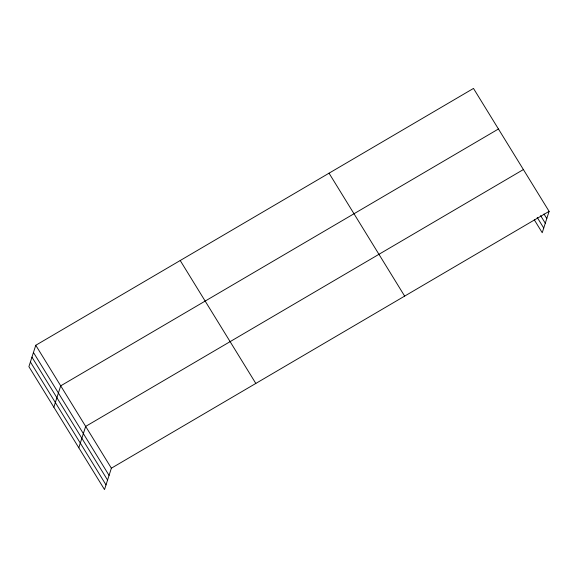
<?xml version="1.0" encoding="UTF-8"?>
<svg xmlns="http://www.w3.org/2000/svg" width="578" height="578" viewBox="0 0 578 578"><rect width="100%" height="100%" fill="white"/><g stroke="black" fill="none" stroke-linecap="round" stroke-linejoin="round"><path stroke-width="0.87" d="M35.764 345.276L28.9 366.647L104.51 489.573L111.373 468.194L549.1 211.353L473.49 88.427L35.764 345.276L111.373 468.194M53.848 407.215L60.712 385.837L498.446 128.995M78.803 447.777L85.667 426.398L523.393 169.556M549.1 211.353L542.236 232.724L534.289 219.806M543.985 213.983L546.788 218.542M540.611 215.623L545.285 223.224M537.193 217.407L543.739 228.05M329.041 173.183L404.651 296.109M180.213 260.512L255.823 383.438M33.452 352.464L109.061 475.383M31.949 357.146L107.559 480.065M30.403 361.965L106.012 484.891"/></g></svg>
